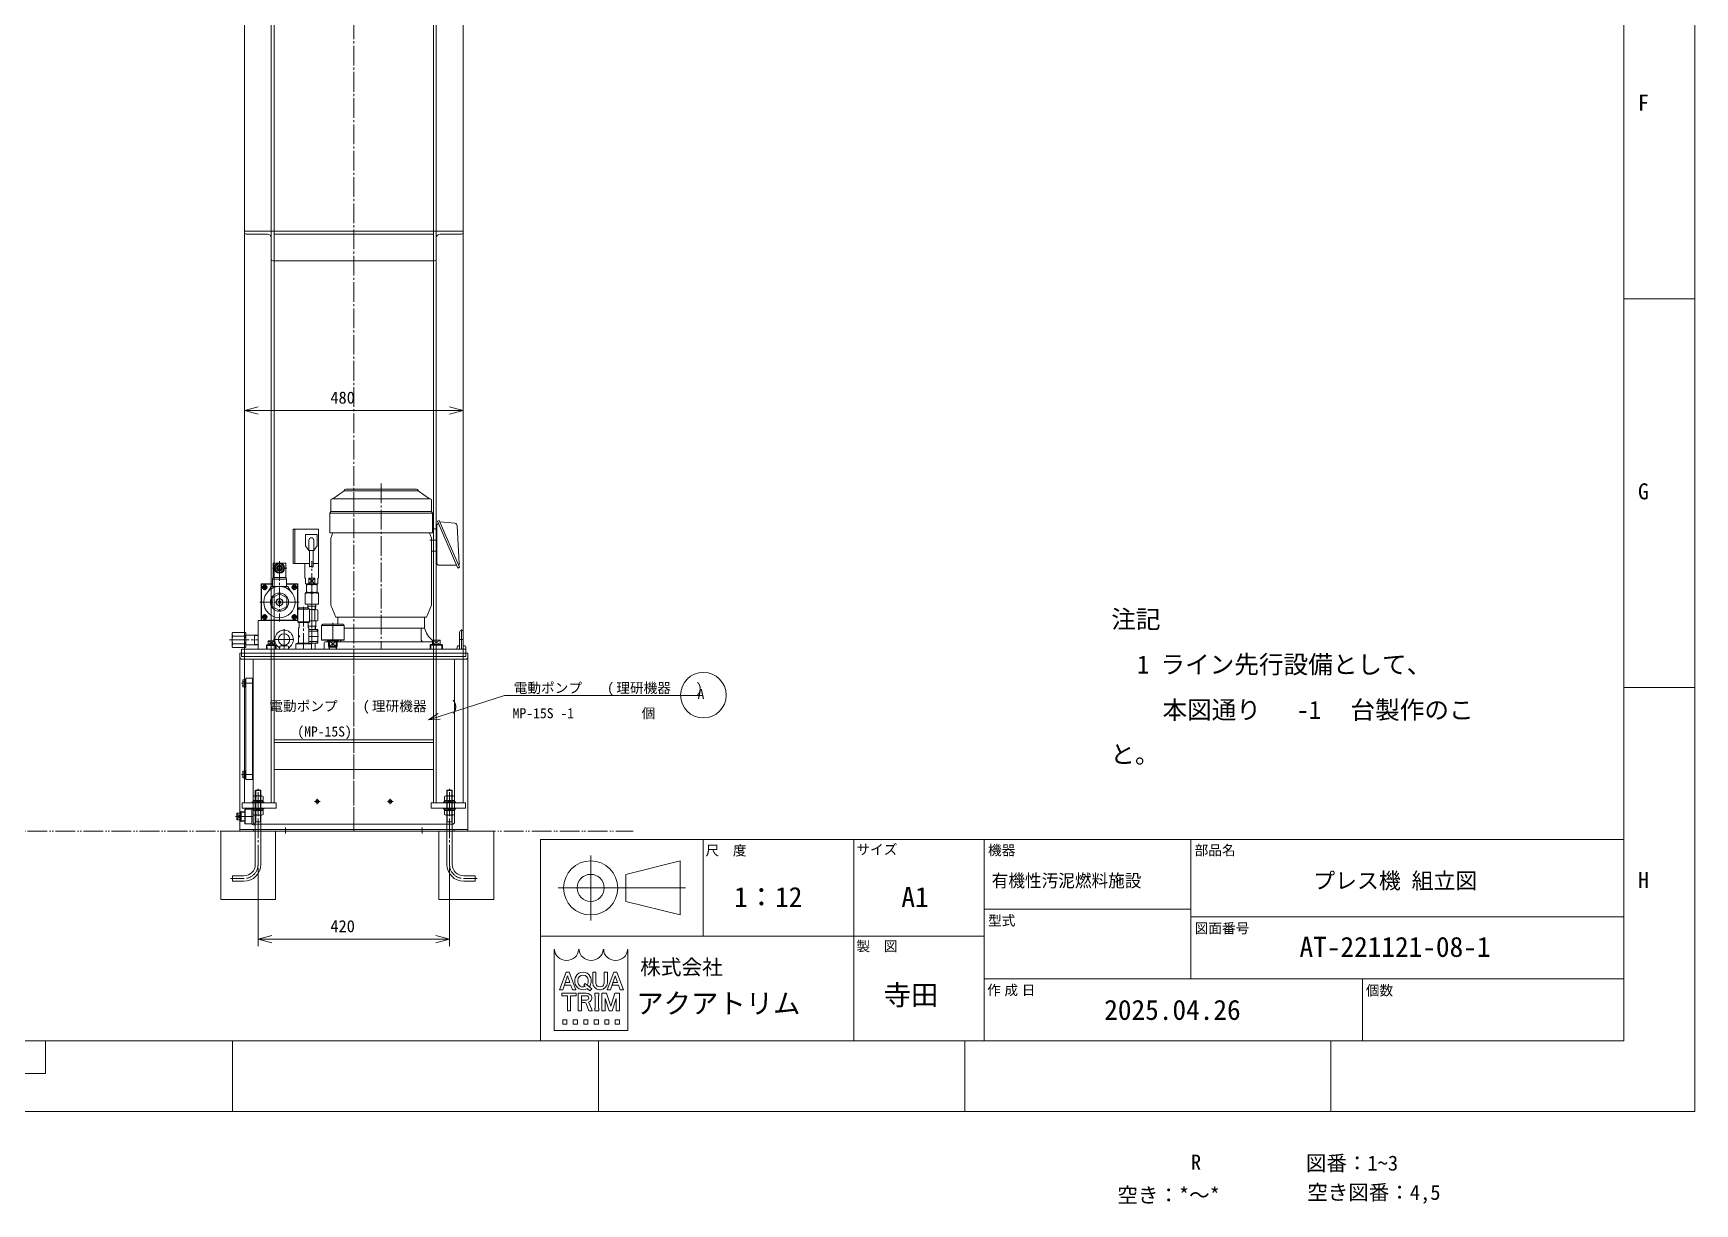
# Model space of a CAD drawing. Units: millimetres at full size. Extents: x -24503 to 24503, y -7436 to 7436.
# Drawn here: x -18209 to -14564, y 238 to 2804 of the extents above; entities that cross this region are included whole.
import ezdxf
from ezdxf.enums import TextEntityAlignment as Align

# ---------------------------------------------------------------- set-up
doc = ezdxf.new("R2010")
doc.units = ezdxf.units.MM
doc.header["$LTSCALE"] = 4.8
doc.header["$PDMODE"] = 32
doc.header["$PDSIZE"] = 2.4
doc.linetypes.add('CHAIN2', pattern=[12, 9, -1, 1, -1])
doc.linetypes.add('DOUBLE_CHAIN2', pattern=[12.8, 9, -1, 0.6, -0.6, 0.6, -1])
for name, color, linetype, lineweight in [('0-0_90_FRAME', 2, 'Continuous', 9), ('0-1_91_BLANK', 6, 'Continuous', 9), ('0-2_08_DIM', 3, 'Continuous', 9), ('0-3_06_PHANTOM', 7, 'DOUBLE_CHAIN2', 9), ('0-4_0', 2, 'Continuous', 9), ('0-6_05_CENTER', 2, 'CHAIN2', 9), ('0-7_04_HIDDEN', 7, 'Continuous', 9), ('0-8_10_DRAFT', 1, 'Continuous', 9)]:
    doc.layers.add(name, color=color, linetype=linetype, lineweight=lineweight)
doc.layers.add('0-9_07_TEXT', color=2, linetype='Continuous')
doc.styles.add('ＭＳ ゴシック', font='')
doc.styles.add('ＭＳ Ｐゴシック', font='')
doc.styles.get('ＭＳ ゴシック').set_extended_font_data('MS Gothic')
doc.styles.get('ＭＳ Ｐゴシック').set_extended_font_data('MS PGothic')

# ---------------------------------------------------------------- blocks, each defined once
blk = doc.blocks.new('A$C402B3D07_1_1')
at = {"layer": '0-7_04_HIDDEN'}
for p, q in [((0, 0), (-65, 0)), ((-65, -2), (-65, 0)), ((0, 0), (0, -65)), ((-61, -6), (-14.5, -6)), ((-6, -14.5), (-6, -61)), ((-2, -65), (0, -65))]:
    blk.add_line(p, q, dxfattribs=at)
for centre, radius, start, end in [((-61, -2), 4, 180, 270), ((-14.5, -14.5), 8.5, 0, 90), ((-2, -61), 4, 180, 270)]:
    blk.add_arc(centre, radius, start, end, dxfattribs=at)
blk = doc.blocks.new('A$C03AD2A29_1_1')
at = {"layer": '0-4_0', "color": 134}
for p, q in [((-181, 60), (-181, -1928)), ((-175, 54), (175, 54)), ((181, 60), (181, -1928)), ((-175, -681), (175, -681)), ((-175, -1796), (175, -1796))]:
    blk.add_line(p, q, dxfattribs=at)
for points in [[(-240, 60), (-175, 60), (-175, -1928), (-240, -1928)], [(-175, 60), (175, 60), (175, -5), (-175, -5)], [(240, 60), (175, 60), (175, -1928), (240, -1928)], [(-175, -675), (175, -675), (175, -740), (-175, -740)], [(-175, -1790), (175, -1790), (175, -1855), (-175, -1855)], [(-245, -1928), (-170, -1928), (-170, -1940), (-245, -1940)], [(245, -1928), (170, -1928), (170, -1940), (245, -1940)]]:
    blk.add_lwpolyline(points, close=True, dxfattribs=at)
at = {"layer": '0-6_05_CENTER'}
for p, q in [((0, 77.547), (0, -1965.337)), ((-75, 69.232), (-75, 44.557)), ((75, 69.232), (75, 44.557)), ((-210, -1917.989), (-210, -1950.455)), ((210, -1917.989), (210, -1950.455))]:
    blk.add_line(p, q, dxfattribs=at)
at = {"layer": '0-7_04_HIDDEN'}
for p in [(-175, 60), (-175, -675)]:
    blk.add_blockref('A$C402B3D07_1_1', p, dxfattribs=at)
at = {"layer": '0-7_04_HIDDEN', "xscale": -1}
for p in [(175, 60), (175, -675)]:
    blk.add_blockref('A$C402B3D07_1_1', p, dxfattribs=at)
blk = doc.blocks.new('M12Nza_1_1_1_1')
at = {"layer": '0-4_0', "color": 134}
for p, q in [((-10.95, 5), (-10.95, 13.533)), ((10.95, 5), (-10.95, 5)), ((-10.75, 2), (-10.75, 5)), ((-8.213, 15), (8.212, 15)), ((-5.475, 5), (-5.475, 13.533)), ((0, 2), (-3, 5)), ((0, 5), (3, 2)), ((5.475, 5), (5.475, 13.533)), ((10.75, 5), (10.75, 2)), ((10.95, 13.533), (10.95, 5))]:
    blk.add_line(p, q, dxfattribs=at)
at = {"layer": '0-4_0', "color": 134, "linetype": 'CHAIN2'}
blk.add_line((0, 0), (0, 15), dxfattribs=at)
at = {"layer": '0-4_0', "color": 134}
blk.add_lwpolyline([(-13, 2), (13, 2), (13, 0), (-13, 0)], close=True, dxfattribs=at)
for centre, radius, start, end in [((-8.213, 11.712), 3.288, 33.626, 146.374), ((0, 4.05), 10.95, 60, 120), ((8.212, 11.712), 3.288, 33.626, 146.374)]:
    blk.add_arc(centre, radius, start, end, dxfattribs=at)
at = {"layer": '0-8_10_DRAFT', "style": 'ＭＳ ゴシック', "width": 1.8}
blk.add_text('M12', height=1.1, dxfattribs=at).set_placement((0.31, 5.093), align=Align.BOTTOM_LEFT)
blk = doc.blocks.new('A$C12D4759A_1_1')
at = {"layer": '0-4_0', "color": 134}
for p, q in [((-6, -0.947), (-5.053, 0)), ((-5.053, 0), (5.053, 0)), ((-5.053, -70), (-5.053, 0)), ((5.053, -70), (5.053, 0)), ((-6, -163), (-6, -0.947)), ((6, -163), (6, -0.947)), ((-6, -70), (6, -70)), ((-5.053, -70), (-6, -71.64)), ((5.053, -70), (6, -71.64))]:
    blk.add_line(p, q, dxfattribs=at)
at = {"layer": '0-4_0', "color": 134, "linetype": 'CHAIN2'}
for p, q in [((0, -163), (0, 3)), ((31, -194), (60.516, -194))]:
    blk.add_line(p, q, dxfattribs=at)
at = {"layer": '0-4_0', "color": 134}
for points in [[(-6, -0.947), (6, -0.947), (5.053, 0)], [(31, -200), (56, -200), (56, -188), (31, -188)]]:
    blk.add_lwpolyline(points, dxfattribs=at)
for radius in [37, 25]:
    blk.add_arc((31, -163), radius, 180, 270, dxfattribs=at)
at = {"layer": '0-4_0', "color": 134, "linetype": 'CHAIN2'}
blk.add_arc((31, -163), 31, 180, 270, dxfattribs=at)
blk = doc.blocks.new('MP-15Sb_1_1')
at = {"layer": '0-4_0'}
for p, q in [((-45.993, 728.5), (-21, 746)), ((-21, 746.8), (-21, 746)), ((-21, 746), (141.008, 746)), ((-17.8, 750), (137.8, 750)), ((141, 746.8), (141, 746)), ((165.993, 728.5), (141, 746)), ((-50.7, 700.363), (-52.7, 697.363)), ((-52.7, 697.363), (172.7, 697.363)), ((-52.7, 697.363), (-52.7, 654)), ((-50.7, 700.363), (-50.7, 725.3)), ((170.7, 700.363), (-50.7, 700.363)), ((167.5, 728.5), (-47.5, 728.5)), ((170.7, 700.363), (170.7, 725.3)), ((170.7, 700.363), (172.7, 697.363)), ((172.7, 697.363), (172.7, 654)), ((-133.16, 586.903), (-133.16, 661.903)), ((-133.16, 661.903), (-77.16, 661.903)), ((-129.16, 586.903), (-129.16, 661.903)), ((-77.16, 586.903), (-77.16, 661.903)), ((179.753, 662.599), (172.7, 662.599)), ((181.753, 587.961), (181.753, 669.422)), ((186.916, 680.896), (183.291, 679.207)), ((183.291, 679.207), (228.148, 576.668)), ((231.774, 578.358), (186.916, 680.896)), ((221.373, 674.971), (188.454, 678.03)), ((226.809, 669.326), (231.367, 586.41)), ((-105.66, 650.16), (-105.66, 625.16)), ((-98.66, 615.16), (-105.66, 625.16)), ((-98.66, 637.66), (-98.66, 615.16)), ((-87.66, 637.66), (-87.66, 615.16)), ((-87.66, 615.16), (-80.66, 625.16)), ((172.7, 654), (-52.7, 654)), ((-50.541, 642.5), (-45.731, 654)), ((-50.541, 495.5), (-50.541, 642.5)), ((170.541, 642.5), (165.731, 654)), ((166.836, 637.999), (181.753, 637.999)), ((170.541, 495.5), (170.541, 642.5)), ((-176.75, 556), (-176.75, 586.7)), ((-175.75, 587.7), (-150.25, 587.7)), ((-163, 587.42), (-153.5, 581.935)), ((-149.25, 586.7), (-149.25, 556)), ((-96.91, 586.903), (-133.16, 586.903)), ((-107.16, 586.903), (-107.16, 554.403)), ((-98.66, 615.16), (-87.66, 615.16)), ((-96.91, 615.16), (-96.91, 579.624)), ((-89.41, 615.16), (-89.41, 579.527)), ((-89.41, 586.903), (-77.16, 586.903)), ((-77.16, 586.903), (-77.16, 554.403)), ((179.753, 613.399), (170.541, 613.399)), ((-178.5, 536.5), (-178.5, 552)), ((-178.5, 552), (-147.5, 552)), ((-178.25, 552), (-177.5, 556)), ((-178.201, 576.45), (-147.208, 576.45)), ((-177.5, 556), (-148.5, 556)), ((-163, 565.48), (-172.5, 570.965)), ((-163, 565.48), (-153.5, 570.965)), ((-153.5, 581.935), (-153.5, 570.965)), ((-148.5, 556), (-147.75, 552)), ((-147.5, 552), (-147.5, 536.5)), ((-98.698, 554.403), (-85.622, 542.403)), ((-85.622, 554.403), (-98.698, 542.403)), ((-98.698, 554.403), (-85.622, 554.403)), ((-98.698, 554.403), (-98.698, 542.403)), ((-85.622, 542.403), (-85.622, 554.403)), ((186.753, 582.961), (225.395, 582.961)), ((228.148, 576.668), (231.774, 578.358)), ((-178.5, 542), (-203, 542)), ((-202.5, 462.5), (-202.5, 541.5)), ((-202.5, 541.5), (-178.5, 541.5)), ((-201.5, 534.5), (-189.5, 534.5)), ((-195.5, 537.36), (-197.977, 535.93)), ((-197.977, 533.07), (-197.977, 535.93)), ((-195.5, 531.64), (-197.977, 533.07)), ((-195.5, 528.5), (-195.5, 540.5)), ((-195.5, 537.36), (-193.023, 535.93)), ((-186.5, 527.259), (-181, 536.5)), ((-181, 536.5), (-145, 536.5)), ((-163, 520.475), (-179, 511.238)), ((-179, 511.238), (-179, 492.762)), ((-163, 520.475), (-147, 511.238)), ((-123, 542), (-147.5, 542)), ((-147.5, 541.5), (-123.5, 541.5)), ((-147, 511.238), (-147, 492.762)), ((-145, 536.5), (-139.5, 527.259)), ((-136.5, 534.5), (-124.5, 534.5)), ((-130.5, 537.36), (-132.977, 535.93)), ((-132.977, 533.07), (-132.977, 535.93)), ((-130.5, 531.64), (-132.977, 533.07)), ((-130.5, 528.5), (-130.5, 540.5)), ((-130.5, 537.36), (-128.023, 535.93)), ((-123.5, 462.5), (-123.5, 541.5)), ((-123, 542), (-123, 462)), ((-78.66, 542.403), (-105.66, 542.403)), ((-103.66, 540.3), (-103.66, 523.3)), ((-80.66, 540.3), (-103.66, 540.3)), ((-80.66, 523.3), (-103.66, 523.3)), ((-101.364, 522.3), (-101.364, 523.3)), ((-99.66, 540.8), (-99.66, 542.403)), ((-92.16, 539.3), (-92.16, 524.3)), ((-84.66, 540.8), (-84.66, 542.403)), ((-84.66, 540.8), (-84.16, 540.3)), ((-82.956, 522.3), (-82.956, 523.3)), ((-80.66, 540.3), (-80.66, 523.3)), ((-195.5, 463.5), (-195.5, 475.5)), ((-163, 483.525), (-179, 492.762)), ((-163, 483.525), (-147, 492.762)), ((-130.5, 463.5), (-130.5, 475.5)), ((-122.5, 486.6), (-119.5, 489.6)), ((-122.5, 458.6), (-122.5, 486.6)), ((-122.5, 486.6), (-97.5, 486.6)), ((-119.5, 489.6), (-100.5, 489.6)), ((-99.874, 493.3), (-100.84, 494.972)), ((-100.614, 489.6), (-100.795, 495.362)), ((-100.5, 489.6), (-97.5, 486.6)), ((-99.735, 488.835), (-99.874, 493.3)), ((-84.446, 493.3), (-99.874, 493.3)), ((-97.5, 486.6), (-97.5, 458.6)), ((-97.5, 485.65), (-82.201, 485.65)), ((-85.52, 484.623), (-85.52, 461.677)), ((-83.829, 485.65), (-83.525, 495.362)), ((-78.881, 484.623), (-78.881, 461.677)), ((-50.541, 495.5), (-39.456, 469)), ((170.541, 495.5), (159.456, 469)), ((-123.5, 462.5), (-202.5, 462.5)), ((-201.5, 469.5), (-189.5, 469.5)), ((-195.5, 472.36), (-197.977, 470.93)), ((-197.977, 468.07), (-197.977, 470.93)), ((-195.5, 466.64), (-197.977, 468.07)), ((-195.5, 472.36), (-193.023, 470.93)), ((-136.5, 469.5), (-124.5, 469.5)), ((-130.5, 472.36), (-132.977, 470.93)), ((-132.977, 468.07), (-132.977, 470.93)), ((-130.5, 466.64), (-132.977, 468.07)), ((-130.5, 472.36), (-128.023, 470.93)), ((-121.5, 457.6), (-98.5, 457.6)), ((-120, 445.6), (-121, 445.6)), ((-121, 412), (-121, 445.6)), ((-120, 457.6), (-120, 445.6)), ((-100, 445.6), (-100, 457.6)), ((-99.858, 449.15), (-100, 449.395)), ((-99, 445.6), (-100, 445.6)), ((-99.748, 445.6), (-99.858, 449.15)), ((-84.462, 449.15), (-99.858, 449.15)), ((-99, 445.6), (-99, 412)), ((-99, 442), (-79.16, 442)), ((-80.16, 438.662), (-99, 438.662)), ((-97.5, 458.6), (-98.5, 457.6)), ((-82.201, 460.65), (-97.5, 460.65)), ((-84.685, 442), (-84.462, 449.15)), ((-84.462, 449.15), (-83.562, 450.708)), ((-83.829, 442), (-83.51, 452.207)), ((-83.51, 458.65), (-83.51, 452.207)), ((-79.16, 442), (-79.16, 412)), ((-71, 450.65), (-68, 453.65)), ((-71, 450.65), (-21, 450.65)), ((-71, 450.65), (-71, 419.65)), ((-24, 453.65), (-68, 453.65)), ((159.456, 469), (-39.456, 469)), ((-35, 469), (-35, 453.65)), ((-21, 450.65), (-24, 453.65)), ((-21, 419.65), (-21, 450.65)), ((155, 445), (-21, 445)), ((147.5, 442), (147.5, 421)), ((155, 469), (155, 445)), ((-266.84, 406.443), (-266.84, 431.557)), ((-265.545, 435.743), (-238.135, 435.743)), ((-265.545, 427.372), (-238.135, 427.372)), ((-265.545, 410.628), (-238.135, 410.628)), ((-265.545, 402.257), (-238.135, 402.257)), ((-236.84, 431.557), (-236.84, 406.443)), ((-234.84, 429.85), (-221.919, 429.85)), ((-234.84, 408.15), (-221.919, 408.15)), ((-210, 429.478), (-221.919, 429.85)), ((-210, 408.522), (-221.919, 408.15)), ((-217.84, 428.561), (-219.968, 429.789)), ((-217.84, 409.439), (-219.968, 408.211)), ((-217.84, 429.723), (-217.84, 408.277)), ((-210, 428.316), (-217.84, 428.561)), ((-210, 409.684), (-217.84, 409.439)), ((-190.269, 408.34), (-191.723, 406.841)), ((-191.723, 406.841), (-191.478, 399)), ((-191.723, 406.841), (-170.277, 406.841)), ((-190.597, 408.002), (-190.316, 399)), ((-174, 416.84), (-188, 408.34)), ((-188, 416.84), (-174, 408.34)), ((-188, 416.84), (-174, 416.84)), ((-188, 408.34), (-188, 416.84)), ((-174, 416.84), (-174, 408.34)), ((-171.403, 408.002), (-171.685, 399)), ((-170.277, 406.841), (-170.523, 399)), ((-163, 399), (-162.547, 404.174)), ((-160.935, 405.964), (-153, 407.5)), ((-160.555, 406), (-145.445, 406)), ((-145.065, 405.964), (-153, 407.5)), ((-143.453, 404.174), (-143, 399)), ((-77.281, 427), (-99, 427)), ((-80.16, 415.338), (-99, 415.338)), ((-79.16, 412), (-99, 412)), ((-92.5, 410.268), (-92.5, 399)), ((-85, 399), (-85, 412)), ((-79.16, 417.05), (-80.16, 415.338)), ((-80.16, 412), (-80.16, 415.338)), ((-71, 419.65), (-21, 419.65)), ((-71, 419.65), (-70, 418.65)), ((-70, 418.65), (-22, 418.65)), ((-65, 413), (-65, 399)), ((-55.5, 415), (-63, 415)), ((-58, 418.65), (-58, 416.65)), ((-58, 416.65), (-34, 416.65)), ((-55.5, 404.65), (-55.5, 416.65)), ((-55.5, 404.65), (-36.5, 404.65)), ((-54.508, 404.65), (-54.331, 399)), ((-53.603, 403.083), (-54.508, 404.65)), ((-53.603, 403.083), (-38.397, 403.083)), ((-53.475, 399), (-53.603, 403.083)), ((-38.669, 404.65), (-53.331, 416.65)), ((-53.331, 404.65), (-38.669, 416.65)), ((-53.331, 416.65), (-53.331, 404.65)), ((-38.669, 416.65), (-38.669, 404.65)), ((-38.525, 399), (-38.397, 403.083)), ((-38.397, 403.083), (-37.492, 404.65)), ((-37.492, 404.65), (-37.669, 399)), ((-36.5, 416.65), (-36.5, 404.65)), ((172.5, 415), (-36.5, 415)), ((-34, 416.65), (-34, 418.65)), ((-22, 418.65), (-21, 419.65)), ((168.968, 408.97), (167.515, 407.471)), ((167.515, 407.471), (167.779, 399)), ((194.485, 407.471), (167.515, 407.471)), ((168.64, 408.632), (168.941, 399)), ((168.968, 408.97), (193.032, 408.97)), ((189.5, 418.47), (172.5, 408.97)), ((189.5, 408.97), (172.5, 418.47)), ((172.5, 418.47), (189.5, 418.47)), ((172.5, 408.97), (172.5, 418.47)), ((189.5, 418.47), (189.5, 408.97)), ((193.032, 408.97), (194.485, 407.471)), ((193.36, 408.632), (193.058, 399)), ((194.485, 407.471), (194.22, 399)), ((226, 399), (226.453, 404.174)), ((228.065, 405.964), (232, 406.725)), ((228.445, 406), (232, 406)), ((232, 400.504), (232, 436.5)), ((240, 436.5), (240, 400.504)), ((243.935, 405.964), (240, 406.725)), ((240, 406), (243.555, 406)), ((245.547, 404.174), (246, 399)), ((-250.2, 0), (-250.2, 390)), ((250.2, 390), (-250.2, 390)), ((-246, 390), (-246, 399)), ((246, 399), (-246, 399)), ((245, 376.8), (-245, 376.8)), ((-143, 399), (-163, 399)), ((-115, 399), (-85, 399)), ((246, 399), (226, 399)), ((246, 390), (246, 399)), ((246, 390), (246, 383)), ((250.2, 0), (250.2, 390)), ((-250.2, 28.064), (-256.84, 39)), ((-250.2, 39), (-256.84, 39)), ((-256.84, 25), (-256.84, 39)), ((-250.2, 35.936), (-248.34, 39)), ((-250.2, 35.936), (-256.84, 25)), ((-250.2, 25), (-256.84, 25)), ((-250.2, 28.064), (-248.34, 25)), ((-250.2, 3.2), (250.2, 3.2)), ((-250.2, 0), (250.2, 0)), ((-220.2, 3.2), (-220.2, 0)), ((220.2, 3.2), (220.2, 0))]:
    blk.add_line(p, q, dxfattribs=at)
for points in [[(-105.66, 650.16), (-80.66, 650.16), (-80.66, 625.16)], [(-163, 587.42), (-172.5, 581.935), (-172.5, 570.965)], [(-107.16, 554.403), (-105.66, 554.403), (-105.66, 542.403)], [(-96.91, 579.624), (-96.828, 579.669), (-96.745, 579.714), (-96.663, 579.758), (-96.58, 579.802), (-96.498, 579.845), (-96.415, 579.888), (-96.333, 579.929), (-96.25, 579.968), (-96.167, 580.007), (-96.085, 580.043), (-96.002, 580.078), (-95.919, 580.111), (-95.836, 580.141), (-95.753, 580.169), (-95.67, 580.195), (-95.587, 580.217), (-95.503, 580.237), (-95.42, 580.253), (-95.336, 580.267), (-95.253, 580.276), (-95.169, 580.282), (-95.074, 580.284), (-94.978, 580.281), (-94.882, 580.273), (-94.787, 580.261), (-94.691, 580.245), (-94.595, 580.225), (-94.499, 580.202), (-94.403, 580.175), (-94.307, 580.145), (-94.211, 580.112), (-94.115, 580.076), (-94.019, 580.038), (-93.923, 579.998), (-93.827, 579.955), (-93.731, 579.911), (-93.635, 579.866), (-93.54, 579.819), (-93.445, 579.771)], [(-93.445, 579.771), (-93.35, 579.723), (-93.255, 579.673), (-93.16, 579.624), (-93.084, 579.584), (-93.008, 579.544), (-92.932, 579.504), (-92.856, 579.465), (-92.78, 579.426), (-92.704, 579.388), (-92.628, 579.351), (-92.553, 579.315), (-92.477, 579.28), (-92.402, 579.247), (-92.326, 579.215), (-92.251, 579.184), (-92.175, 579.156), (-92.099, 579.129), (-92.024, 579.105), (-91.948, 579.082), (-91.872, 579.063), (-91.796, 579.045), (-91.72, 579.031), (-91.643, 579.019), (-91.567, 579.011), (-91.466, 579.004), (-91.365, 579.003), (-91.264, 579.006), (-91.162, 579.015), (-91.061, 579.027), (-90.959, 579.044), (-90.856, 579.065), (-90.754, 579.09), (-90.651, 579.118), (-90.548, 579.149), (-90.445, 579.183), (-90.342, 579.22), (-90.239, 579.259), (-90.136, 579.3), (-90.032, 579.343)], [(-90.032, 579.343), (-89.929, 579.387), (-89.825, 579.433), (-89.721, 579.48), (-89.618, 579.527), (-89.514, 579.575), (-89.41, 579.624)], [(-77.16, 554.403), (-78.66, 554.403), (-78.66, 542.403)], [(-123, 462), (-203, 462), (-203, 542)], [(-193.023, 535.93), (-193.023, 533.07), (-195.5, 531.64)], [(-128.023, 535.93), (-128.023, 533.07), (-130.5, 531.64)], [(-84.66, 540.8), (-99.66, 540.8), (-100.16, 540.3)], [(-84.685, 485.65), (-84.446, 493.3), (-83.48, 494.972)], [(-122.5, 462), (-210, 462), (-210, 399)], [(-193.023, 470.93), (-193.023, 468.07), (-195.5, 466.64)], [(-128.023, 470.93), (-128.023, 468.07), (-130.5, 466.64)], [(-121.5, 457.6), (-122.5, 458.6), (-97.5, 458.6)], [(-79.16, 436.95), (-80.16, 438.662), (-80.16, 442)], [(-190.269, 408.34), (-171.731, 408.34), (-170.277, 406.841)], [(-127.5, 410.268), (-127.5, 399), (-92.5, 399)], [(-246, 390), (-246, 383), (246, 383)]]:
    blk.add_lwpolyline(points, dxfattribs=at)
for points in [[(-106.66, 522.3), (-106.66, 497.3), (-77.66, 497.3), (-77.66, 522.3)], [(-95.5, 412), (-124.5, 412), (-127.5, 410.268), (-92.5, 410.268)]]:
    blk.add_lwpolyline(points, close=True, dxfattribs=at)
for centre, radius in [((-163, 576.45), 11.25), ((-163, 576.45), 9.5), ((-163, 576.45), 6.5), ((-163, 576.45), 4.5), ((-195.5, 534.5), 5), ((-163, 502), 34.5), ((-163, 502), 20), ((-130.5, 534.5), 5), ((-195.5, 469.5), 5), ((-163, 502), 8), ((-163, 502), 7.25), ((-163, 502), 3.15), ((-130.5, 469.5), 5), ((-153, 420), 12.5), ((-80, 65), 4), ((-80, 65), 3.375), ((80, 65), 4), ((80, 65), 3.375)]:
    blk.add_circle(centre, radius, dxfattribs=at)
for centre, radius, start, end in [((-17.8, 746.8), 3.2, 90, 180), ((137.8, 746.8), 3.2, 0, 90), ((-47.5, 725.3), 3.2, 90, 180), ((64.315, 700.045), 2, 180, 182.57246), ((167.5, 725.3), 3.2, 0, 90), ((179.753, 664.599), 2, 270, 0), ((186.753, 669.422), 5, 104.99841, 180), ((220.818, 668.997), 6, 3.14682, 84.69045), ((-93.16, 637.66), 5.5, 0, 180), ((-175.75, 586.7), 1, 90, 180), ((-150.25, 586.7), 1, 0, 90), ((179.753, 611.399), 2, 0, 90), ((186.753, 587.961), 5, 180, 270), ((227.374, 586.171), 4, 306.62049, 3.42312), ((-99.41, 501.359), 20.941, 69.74384, 110.25616), ((-97.91, 523.269), 17.031, 70.26839, 109.73161), ((-97.91, 540.331), 17.031, 250.26839, 289.73161), ((-86.41, 523.269), 17.031, 70.26839, 109.73161), ((-86.41, 540.331), 17.031, 250.26839, 289.73161), ((-84.91, 501.359), 20.941, 69.74384, 110.25616), ((-99.41, 518.241), 20.941, 249.74384, 290.25616), ((-102.794, 495.3), 2, 1.79, 90), ((-92.16, 463.677), 21.973, 72.41205, 104.06527), ((-84.91, 518.241), 20.941, 249.74384, 290.25616), ((-82.201, 479.772), 5.878, 55.61575, 124.38425), ((-81.526, 495.3), 2, 90, 178.21), ((-153, 420), 20.5, 304.68099, 235.31901), ((-92.16, 482.623), 21.973, 255.93473, 287.58795), ((-82.201, 466.528), 5.878, 235.61575, 304.38425), ((-81.51, 458.65), 2, 90, 180), ((150.5, 442), 3, 90, 180), ((203.426, 457.446), 50, 194.4135, 231.79153), ((236, 436.5), 4, 0, 180), ((-259.428, 431.557), 7.412, 145.61575, 214.38425), ((-239.135, 419), 27.705, 162.41205, 197.58795), ((-259.428, 406.443), 7.412, 145.61575, 214.38425), ((-244.252, 431.557), 7.412, 325.61575, 34.38425), ((-264.545, 419), 27.705, 342.41205, 17.58795), ((-244.252, 406.443), 7.412, 325.61575, 34.38425), ((-234.84, 431.85), 2, 180, 270), ((-234.84, 406.15), 2, 90, 180), ((-166.941, 399.853), 4, 355, 55.31901), ((-160.555, 404), 2, 90, 175), ((-145.445, 404), 2, 5, 90), ((-139.059, 399.853), 4, 124.68099, 185), ((-63, 413), 2, 90, 180), ((-83.426, 457.446), 50, 301.90582, 303.95382), ((-33.5, 421), 6, 270, 336.94176), ((153.5, 421), 6, 180, 270), ((228.445, 404), 2, 90, 175), ((243.555, 404), 2, 5, 90), ((-245, 382), 5.2, 180, 270), ((-223, 374.8), 2, 0, 90), ((223, 374.8), 2, 90, 180), ((231, 400.504), 1, 270, 0), ((241, 400.504), 1, 180, 270), ((245, 382), 5.2, 270, 0)]:
    blk.add_arc(centre, radius, start, end, dxfattribs=at)
blk.add_point((-120, 427), dxfattribs=at)
at = {"layer": '0-6_05_CENTER'}
for p, q in [((60, 761.997), (60, 399)), ((-163, 592.007), (-163, 459.448)), ((-92.16, 522.3), (-92.16, 591.593)), ((-92.16, 522.3), (-92.16, 485.65)), ((-92.16, 521.005), (-92.16, 498.595)), ((-120.091, 502), (-206.153, 502)), ((-110, 491.925), (-110, 399)), ((-92.16, 488.614), (-92.16, 433.717)), ((-153, 442.865), (-153, 399)), ((-92.16, 410.007), (-92.16, 443.993)), ((-46, 456.336), (-46, 399)), ((236, 399), (236, 442.094)), ((-272.919, 419), (-210, 419)), ((-181, 399), (-181, 419.285)), ((-175.865, 420), (-130.135, 420)), ((181, 421.909), (181, 399)), ((230.862, 420), (240.944, 420)), ((0, 0), (0, 399)), ((-246.5, 324), (-221, 324)), ((-246.5, 124), (-221, 124)), ((-86, 65), (-74, 65)), ((-80, 59), (-80, 71)), ((74, 65), (86, 65)), ((80, 59), (80, 71)), ((-221, 32), (-259.285, 32)), ((-150, 7.658), (-150, -5.291)), ((150, 7.658), (150, -5.291))]:
    blk.add_line(p, q, dxfattribs=at)
at = {"layer": '0-7_04_HIDDEN', "color": 2}
for p, q in [((-221, 20.2), (-221, 374.8)), ((221, 20.2), (221, 374.8)), ((-243.5, 318.416), (-243.5, 329.584)), ((-243.148, 330.897), (-242.8, 331.5)), ((-242.8, 331.5), (-238, 331.5)), ((-238, 315.5), (-238, 332.5)), ((-238, 332.5), (-237, 332.5)), ((-237, 113), (-237, 335)), ((-237, 335), (-222, 335)), ((-237, 332.5), (-237, 315.5)), ((-222, 335), (-222, 113)), ((-222, 332.5), (-221, 332.5)), ((-222, 315.5), (-222, 332.5)), ((-242.8, 327.8), (-238, 327.8)), ((-242.8, 320.2), (-238, 320.2)), ((-237, 315.5), (-238, 315.5)), ((-221, 315.5), (-222, 315.5)), ((-243.5, 118.416), (-243.5, 129.584)), ((-243.148, 130.897), (-242.8, 131.5)), ((-242.8, 116.5), (-243.148, 117.103)), ((-242.8, 131.5), (-238, 131.5)), ((-242.8, 127.8), (-238, 127.8)), ((-242.8, 120.2), (-238, 120.2)), ((-238, 116.5), (-242.8, 116.5)), ((-238, 115.5), (-238, 132.5)), ((-238, 132.5), (-237, 132.5)), ((-238, 131.5), (-238, 116.5)), ((-237, 115.5), (-238, 115.5)), ((-237, 132.5), (-237, 115.5)), ((-222, 113), (-237, 113)), ((-221, 132.5), (-222, 132.5)), ((-222, 132.5), (-222, 115.5)), ((-222, 115.5), (-221, 115.5)), ((-250.2, 39), (-248.34, 39)), ((-248.002, 41.597), (-239, 41.315)), ((-246.841, 42.723), (-239, 42.477)), ((-246.841, 21.277), (-246.841, 42.723)), ((-238, 48), (-239, 47)), ((-239, 17), (-239, 47)), ((-224, 48), (-238, 48)), ((-238, 48), (-238, 16)), ((-224, 48), (-221, 51)), ((-224, 48), (-224, 16)), ((-250.2, 25), (-248.34, 25)), ((-248.34, 22.731), (-246.841, 21.277)), ((-248.002, 22.403), (-239, 22.684)), ((-246.841, 21.277), (-239, 21.522)), ((-239, 17), (-238, 16)), ((-224, 16), (-238, 16)), ((215.8, 15), (-215.8, 15))]:
    blk.add_line(p, q, dxfattribs=at)
for points in [[(-238, 331.5), (-238, 316.5), (-242.8, 316.5), (-243.148, 317.103)], [(-248.34, 22.731), (-248.34, 41.269), (-246.841, 42.723)]]:
    blk.add_lwpolyline(points, dxfattribs=at)
for centre, radius, start, end in [((-240.876, 329.584), 2.624, 150.00001, 222.83938), ((-232.836, 324), 10.664, 159.12505, 200.87495), ((-240.876, 318.416), 2.624, 137.16062, 209.99999), ((-240.876, 129.584), 2.624, 150.00001, 222.83938), ((-232.836, 124), 10.664, 159.12505, 200.87495), ((-240.876, 118.416), 2.624, 137.16062, 209.99999), ((-219.419, 19.442), 5.73, 216.92375, 309.17034), ((-215.8, 20.2), 5.2, 180, 270), ((215.8, 20.2), 5.2, 270, 0)]:
    blk.add_arc(centre, radius, start, end, dxfattribs=at)
blk = doc.blocks.new('_Open30')
at = {"layer": '0-2_08_DIM'}
blk.add_line((0, 0), (-1, 0), dxfattribs=at)
blk.add_lwpolyline([(-1, 0.26795), (0, 0), (-1, -0.26795)], dxfattribs=at)
blk = doc.blocks.new('AM_BALLOON1')
at = {"layer": '0-2_08_DIM'}
blk.add_circle((0, 0), 5, dxfattribs=at)

msp = doc.modelspace()

# ---------------------------------------------------------------- linework, layer by layer
at = {"layer": '0-0_90_FRAME'}
for p, q in [((-14564.358, 2221.723), (-14719.902, 2221.723)), ((-14564.358, 1369.756), (-14719.902, 1369.756)), ((-17047.365, 707.154), (-17036.588, 737.42)), ((-17039.774, 745.578), (-17033.402, 745.578)), ((-17031.498, 723.125), (-17036.588, 737.42)), ((-17018.913, 707.339), (-17033.402, 745.578)), ((-16981.65, 722.671), (-16981.65, 745.578)), ((-16974.734, 745.578), (-16981.65, 745.578)), ((-16974.734, 724.061), (-16974.734, 745.578)), ((-16949.374, 722.671), (-16949.374, 745.578)), ((-16942.865, 707.154), (-16932.088, 737.42)), ((-16935.274, 745.578), (-16928.902, 745.578)), ((-16926.998, 723.125), (-16932.088, 737.42)), ((-16914.413, 707.339), (-16928.902, 745.578)), ((-17054.263, 707.154), (-17054.263, 707.339)), ((-17054.263, 707.154), (-17047.365, 707.154)), ((-17049.278, 699.47), (-17017.77, 699.47)), ((-17049.278, 699.47), (-17049.278, 694.09)), ((-17049.278, 694.09), (-17037.751, 694.09)), ((-17043.604, 717.284), (-17041.525, 723.125)), ((-17043.604, 717.284), (-17029.418, 717.284)), ((-17041.525, 723.125), (-17031.498, 723.125)), ((-17036.982, 661.046), (-17036.982, 693.322)), ((-17030.066, 661.046), (-17030.066, 693.322)), ((-17029.298, 694.09), (-17017.77, 694.09)), ((-17020.552, 728.672), (-17020.552, 724.061)), ((-17018.913, 707.154), (-17018.913, 707.339)), ((-17017.77, 699.47), (-17017.77, 694.09)), ((-17014.148, 728.22), (-17014.148, 724.531)), ((-17013.39, 699.47), (-17013.39, 661.046)), ((-17013.39, 699.47), (-16995.715, 699.47)), ((-17006.474, 694.09), (-16994.793, 694.09)), ((-17001.388, 717.341), (-16997.984, 720.956)), ((-17001.388, 717.341), (-16998.25, 714.287)), ((-16997.984, 720.956), (-16983.751, 709.228)), ((-16993.881, 717.757), (-16988.929, 713.677)), ((-16993.541, 709.705), (-16988.198, 704.505)), ((-16991.607, 728.22), (-16991.607, 724.531)), ((-16988.198, 704.505), (-16983.751, 709.228)), ((-16985.202, 728.672), (-16985.202, 724.061)), ((-16976.714, 699.47), (-16968.261, 699.47)), ((-16976.714, 699.47), (-16976.714, 694.09)), ((-16975.946, 667.194), (-16975.946, 693.322)), ((-16969.029, 667.194), (-16969.029, 693.322)), ((-16968.261, 699.47), (-16968.261, 694.09)), ((-16964.359, 707.154), (-16966.665, 707.154)), ((-16961.337, 699.47), (-16951.301, 699.47)), ((-16942.125, 671.563), (-16951.301, 699.47)), ((-16949.763, 707.154), (-16949.763, 707.339)), ((-16949.763, 707.154), (-16942.865, 707.154)), ((-16942.125, 671.563), (-16932.949, 699.47)), ((-16939.104, 717.284), (-16937.025, 723.125)), ((-16939.104, 717.284), (-16924.918, 717.284)), ((-16937.025, 723.125), (-16926.998, 723.125)), ((-16922.907, 699.47), (-16932.949, 699.47)), ((-16914.413, 707.154), (-16914.413, 707.339)), ((-17036.982, 661.046), (-17030.066, 661.046)), ((-17006.243, 679.254), (-17006.243, 684.634)), ((-17006.243, 684.634), (-16994.793, 684.634)), ((-17006.243, 679.254), (-16998.697, 679.254)), ((-16995.846, 677.328), (-16989.996, 661.046)), ((-16989.996, 661.046), (-16982.542, 661.046)), ((-16989.163, 677.568), (-16982.542, 661.353)), ((-16982.542, 661.353), (-16982.542, 661.046)), ((-16976.714, 661.046), (-16976.714, 666.425)), ((-16945.583, 661.046), (-16954.427, 687.942)), ((-16945.583, 661.046), (-16938.667, 661.046)), ((-16938.667, 661.046), (-16929.823, 687.942)), ((-17047.353, 640.923), (-17047.353, 631.701)), ((-17024.299, 640.923), (-17024.299, 631.701)), ((-17001.245, 640.923), (-17001.245, 631.701)), ((-16978.19, 640.923), (-16978.19, 631.701)), ((-16955.136, 640.923), (-16955.136, 631.701)), ((-16922.86, 640.923), (-16922.86, 631.701)), ((-17771.858, 440.485), (-17771.858, 595.333)), ((-16968.657, 440.485), (-16968.657, 595.333)), ((-16165.456, 440.485), (-16165.456, 595.333)), ((-15362.255, 440.485), (-15362.255, 595.333))]:
    msp.add_line(p, q, dxfattribs=at)
at = {"layer": '0-0_90_FRAME', "color": 134}
for p, q in [((-16739.502, 824.447), (-16739.502, 1036.59)), ((-16408.559, 595.333), (-16408.559, 1036.59)), ((-16122.616, 595.333), (-16122.616, 1036.59)), ((-15669.473, 1036.59), (-15669.473, 731.104)), ((-16986.012, 859.239), (-16986.012, 1001.799)), ((-17057.292, 930.519), (-16778.112, 930.519)), ((-16122.616, 883.847), (-15669.473, 883.847)), ((-15669.473, 866.876), (-14719.902, 866.876)), ((-16122.616, 824.447), (-17095.902, 824.447)), ((-16122.616, 731.104), (-14719.902, 731.104)), ((-15292.987, 731.104), (-15292.987, 595.333))]:
    msp.add_line(p, q, dxfattribs=at)
at = {"layer": '0-0_90_FRAME', "color": 6}
for p, q in [((-18181.774, 523.544), (-18181.774, 595.333)), ((-20574.745, 523.544), (-18181.774, 523.544))]:
    msp.add_line(p, q, dxfattribs=at)
msp.add_lwpolyline([(-24036.618, 595.333), (-14719.902, 595.333), (-14719.902, 7255.98), (-24036.618, 7255.98)], close=True, dxfattribs=at)
at = {"layer": '0-0_90_FRAME', "color": 134}
for points in [[(-17095.902, 595.333), (-14719.902, 595.333), (-14719.902, 1036.59), (-17095.902, 1036.59)], [(-16908.792, 960.219), (-16789.992, 989.919), (-16789.992, 871.119), (-16908.792, 900.819)]]:
    msp.add_lwpolyline(points, close=True, dxfattribs=at)
at = {"layer": '0-0_90_FRAME'}
for points in [[(-16904.417, 795.386), (-16904.417, 617.868), (-17065.797, 617.868), (-17065.797, 795.386)], [(-17054.263, 707.154), (-17054.263, 707.339), (-17039.774, 745.578)], [(-16956.29, 724.061), (-16956.29, 745.578), (-16949.374, 745.578)], [(-16949.763, 707.154), (-16949.763, 707.339), (-16935.274, 745.578)], [(-17018.913, 707.154), (-17025.811, 707.154), (-17029.418, 717.284)], [(-17013.39, 661.046), (-17006.474, 661.046), (-17006.474, 694.09)], [(-16961.337, 699.47), (-16961.337, 661.046), (-16954.421, 661.046), (-16954.427, 687.942)], [(-16929.823, 687.942), (-16929.823, 661.046), (-16922.907, 661.046), (-16922.907, 699.47)], [(-16914.413, 707.154), (-16921.311, 707.154), (-16924.918, 717.284)], [(-16976.714, 661.046), (-16968.261, 661.046), (-16968.261, 666.425)], [(-17047.353, 640.923), (-17038.132, 640.923), (-17038.132, 631.701), (-17047.353, 631.701)], [(-17024.299, 640.923), (-17015.077, 640.923), (-17015.077, 631.701), (-17024.299, 631.701)], [(-17001.245, 640.923), (-16992.023, 640.923), (-16992.023, 631.701), (-17001.245, 631.701)], [(-16978.19, 640.923), (-16968.969, 640.923), (-16968.969, 631.701), (-16978.19, 631.701)], [(-16955.136, 640.923), (-16945.914, 640.923), (-16945.914, 631.701), (-16955.136, 631.701)], [(-16922.86, 640.923), (-16932.082, 640.923), (-16932.082, 631.701), (-16922.86, 631.701)]]:
    msp.add_lwpolyline(points, dxfattribs=at)
at = {"layer": '0-0_90_FRAME', "color": 134}
for radius in [59.4, 29.7]:
    msp.add_circle((-16986.012, 930.519), radius, dxfattribs=at)
at = {"layer": '0-0_90_FRAME'}
for centre, radius, start, end in [((-17065.797, 794.618), 0.768, 0, 90), ((-17012.003, 794.618), 0.768, 0, 180), ((-17012.003, 794.618), 0.768, 0, 90), ((-16958.21, 794.618), 0.768, 0, 180), ((-16904.417, 794.618), 0.768, 90, 180), ((-17037.751, 693.322), 0.768, 0, 90), ((-17029.298, 693.322), 0.768, 90, 180), ((-16994.958, 689.362), 4.731, 271.99706, 88.00294), ((-16965.404, 723.366), 16.26, 182.45003, 265.55526), ((-16976.714, 693.322), 0.768, 0, 90), ((-16961.015, 723.882), 13.72, 179.25279, 218.96457), ((-16965.512, 726.459), 12.792, 241.15773, 298.84227), ((-16968.261, 693.322), 0.768, 90, 180), ((-16965.619, 723.366), 16.26, 274.44474, 357.54997), ((-16970.009, 723.882), 13.72, 321.03543, 0.74721), ((-16998.697, 676.18), 3.074, 21.9283, 90), ((-16993.813, 675.664), 5.024, 22.27295, 58.55311), ((-16976.714, 667.194), 0.768, 270, 0), ((-16968.261, 667.194), 0.768, 180, 270)]:
    msp.add_arc(centre, radius, start, end, dxfattribs=at)
for centre, major_axis, ratio, start_param, end_param in [((-17038.9, 794.618), (-26.128, 0), 0.882353, 6.28318531, 9.42477796), ((-16985.107, 794.618), (-26.128, 0), 0.882353, 6.28318531, 9.42477796), ((-16931.313, 794.618), (-26.128, 0), 0.882353, 6.28318531, 9.42477796), ((-17002.877, 728.672), (-17.675, 0), 0.956522, 3.14159265, 6.28318531), ((-17002.877, 728.22), (11.27, 0), 0.994718, 6.28318531, 9.42477796), ((-17002.877, 724.061), (-17.675, 0), 0.956522, 6.28318531, 8.41045586), ((-17002.877, 724.513), (11.27, 0), 0.995036, 3.14159265, 5.13549259), ((-16995.715, 689.362), (-12.405, 0), 0.81482, 1.94406945, 4.71238898), ((-17002.877, 724.513), (11.27, 0), 0.995036, 5.63666712, 6.28318531), ((-17002.877, 724.061), (-17.675, 0), 0.956522, 2.48020459, 3.14159265)]:
    msp.add_ellipse(centre, major_axis=major_axis, ratio=ratio, start_param=start_param, end_param=end_param, dxfattribs=at)
at = {"layer": '0-1_91_BLANK'}
msp.add_lwpolyline([(-24502.769, 440.485), (-14564.358, 440.485), (-14564.358, 7435.523), (-24502.769, 7435.523)], close=True, dxfattribs=at)
at = {"layer": '0-2_08_DIM', "color": 4}
for p, q in [((-17745.595, 1980.201), (-17745.595, 1961.828)), ((-17715.595, 1976.828), (-17295.595, 1976.828)), ((-17265.595, 1980.201), (-17265.595, 1961.828)), ((-17715.595, 974.521), (-17715.595, 803.01)), ((-17295.595, 974.521), (-17295.595, 803.01)), ((-17685.595, 818.01), (-17325.595, 818.01))]:
    msp.add_line(p, q, dxfattribs=at)
at = {"layer": '0-2_08_DIM', "color": 2}
msp.add_line((-17171.469, 1352.501), (-16741.133, 1352.501), dxfattribs=at)
msp.add_lwpolyline([(-17318.28, 1306.516), (-17175.069, 1352.501), (-17171.469, 1352.501)], dxfattribs=at)
at = {"layer": '0-3_06_PHANTOM'}
msp.add_line((-22644.76, 1055.021), (-16892.545, 1055.021), dxfattribs=at)
at = {"layer": '0-4_0', "color": 3}
for points in [[(-17797.453, 1055.021), (-17677.453, 1055.021), (-17677.453, 905.021), (-17797.453, 905.021)], [(-17198.736, 1055.021), (-17318.736, 1055.021), (-17318.736, 905.021), (-17198.736, 905.021)]]:
    msp.add_lwpolyline(points, close=True, dxfattribs=at)

# ---------------------------------------------------------------- block references
at = {"layer": '0-2_08_DIM'}
for p, xscale, yscale, rotation in [((-17745.595, 1976.828), 30, 30, 180), ((-17342.083, 1298.873), 25, 25, 197.80163), ((-17715.595, 818.01), 30, 30, 180)]:
    msp.add_blockref('_Open30', p, dxfattribs=dict(at, xscale=xscale, yscale=yscale, rotation=rotation))
for name, p, xscale, yscale in [('_Open30', (-17265.595, 1976.828), 30, 30), ('AM_BALLOON1', (-16738.775, 1353.073), 10, 10), ('_Open30', (-17295.595, 818.01), 30, 30)]:
    msp.add_blockref(name, p, dxfattribs=dict(at, xscale=xscale, yscale=yscale))
at = {"layer": '0-4_0'}
for name, p in [('A$C03AD2A29_1_1', (-17505.595, 3045.021)), ('MP-15Sb_1_1', (-17505.595, 1055.021)), ('M12Nza_1_1_1_1', (-17715.595, 1117.021)), ('M12Nza_1_1_1_1', (-17295.595, 1117.021)), ('A$C12D4759A_1_1', (-17295.595, 1145.021))]:
    msp.add_blockref(name, p, dxfattribs=at)
at = {"layer": '0-4_0', "xscale": -1}
msp.add_blockref('A$C12D4759A_1_1', (-17715.595, 1145.021), dxfattribs=at)
at = {"layer": '0-4_0', "rotation": 180}
for p in [(-17715.595, 1105.021), (-17295.595, 1105.021)]:
    msp.add_blockref('M12Nza_1_1_1_1', p, dxfattribs=at)

# ---------------------------------------------------------------- texts
at = {"layer": '0-0_90_FRAME', "color": 134}
for s, height, style, p in [('F', 35.19, 'ＭＳ ゴシック', (-14688.98, 2623.706)), ('G', 35.19, 'ＭＳ ゴシック', (-14688.98, 1771.74)), ('尺\u3000度', 21.99, 'ＭＳ Ｐゴシック', (-16734.119, 995.019)), ('サイズ', 21.99, 'ＭＳ Ｐゴシック', (-16403.176, 997.257)), ('機器', 21.99, 'ＭＳ Ｐゴシック', (-16114.461, 995.515)), ('部品名', 21.99, 'ＭＳ Ｐゴシック', (-15661.318, 995.515)), ('プレス機 組立図', 35.19, 'ＭＳ ゴシック', (-15401.219, 918.141)), ('H', 35.19, 'ＭＳ ゴシック', (-14688.98, 919.773)), ('1：12', 43.99, 'ＭＳ ゴシック', (-16671.492, 875.366)), ('A1', 43.99, 'ＭＳ ゴシック', (-16304.572, 875.366)), ('型式', 21.99, 'ＭＳ Ｐゴシック', (-16114.461, 841.272)), ('図面番号', 21.99, 'ＭＳ Ｐゴシック', (-15661.318, 824.301)), ('製\u3000図', 21.99, 'ＭＳ Ｐゴシック', (-16403.176, 785.114)), ('AT-221121-08-1', 43.99, 'ＭＳ ゴシック', (-15431.319, 766.028)), ('寺田', 43.99, 'ＭＳ ゴシック', (-16343.557, 660.198)), ('作 成 日', 21.99, 'ＭＳ Ｐゴシック', (-16116.531, 688.889)), ('個数', 21.99, 'ＭＳ Ｐゴシック', (-15285.863, 688.059)), ('2025.04.26', 43.99, 'ＭＳ ゴシック', (-15859.602, 627.923))]:
    msp.add_text(s, height=height, dxfattribs=dict(at, style=style)).set_placement(p, align=Align.BOTTOM_LEFT)
at = {"layer": '0-0_90_FRAME', "color": 134, "style": 'ＭＳ ゴシック', "width": 0.95}
msp.add_text('有機性汚泥燃料施設', height=28.15, dxfattribs=at).set_placement((-16106.352, 923.866), align=Align.BOTTOM_LEFT)
at = {"layer": '0-0_90_FRAME', "style": 'ＭＳ ゴシック'}
for s, height, p in [('株式会社', 33.26, (-16877.603, 730.14)), ('アクアトリム', 43.99, (-16885.958, 642.027))]:
    msp.add_text(s, height=height, dxfattribs=at).set_placement(p, align=Align.BOTTOM_LEFT)
at = {"layer": '0-2_08_DIM', "color": 4, "style": 'ＭＳ ゴシック'}
for s, p in [('480', (-17557.023, 1984.328)), ('420', (-17557.023, 825.51))]:
    msp.add_text(s, height=26.39, dxfattribs=at).set_placement(p, align=Align.BOTTOM_LEFT)
at = {"layer": '0-2_08_DIM', "color": 2}
for s, style, p in [('電動ポンプ', 'ＭＳ Ｐゴシック', (-17154.889, 1351.361)), ('(', 'ＭＳ ゴシック', (-16949.899, 1351.361)), ('理研機器', 'ＭＳ Ｐゴシック', (-16929.899, 1351.361)), (')', 'ＭＳ ゴシック', (-16755.419, 1351.361)), ('MP-15S -1', 'ＭＳ ゴシック', (-17157.183, 1295.931)), ('個', 'ＭＳ Ｐゴシック', (-16874.326, 1295.931))]:
    msp.add_text(s, height=21.99, dxfattribs=dict(at, style=style)).set_placement(p, align=Align.BOTTOM_LEFT)
at = {"layer": '0-2_08_DIM'}
for s, height, style, p in [('電動ポンプ', 21.99, 'ＭＳ Ｐゴシック', (-17690.954, 1311.488)), ('(', 21.99, 'ＭＳ ゴシック', (-17485.964, 1311.488)), ('理研機器', 21.99, 'ＭＳ Ｐゴシック', (-17465.964, 1311.488)), (')', 21.99, 'ＭＳ ゴシック', (-17291.484, 1311.488)), ('(MP-15S)', 21.99, 'ＭＳ ゴシック', (-17629.574, 1255.774)), ('R', 32.99, 'ＭＳ ゴシック', (-15669.659, 302.837)), ('図番：1~3', 32.99, 'ＭＳ ゴシック', (-15417.31, 300.804)), ('空き：*～*', 32.99, 'ＭＳ ゴシック', (-15830.798, 230.597)), ('空き図番：4,5', 32.99, 'ＭＳ ゴシック', (-15414.361, 236.629))]:
    msp.add_text(s, height=height, dxfattribs=dict(at, style=style)).set_placement(p, align=Align.BOTTOM_LEFT)
at = {"layer": '0-4_0', "color": 134, "style": 'ＭＳ ゴシック'}
msp.add_text('A', height=21.99, dxfattribs=at).set_placement((-16751.632, 1338.073), align=Align.BOTTOM_LEFT)
at = {"layer": '0-9_07_TEXT', "color": 3}
for s, style, p in [('注記', 'ＭＳ Ｐゴシック', (-15844.217, 1487.856)), ('1', 'ＭＳ ゴシック', (-15787.733, 1388.676)), ('ライン先行設備として、', 'ＭＳ Ｐゴシック', (-15736.305, 1388.676)), ('本図通り', 'ＭＳ Ｐゴシック', (-15731.897, 1289.172)), ('-1', 'ＭＳ ゴシック', (-15437.759, 1289.172)), ('台製作のこ', 'ＭＳ Ｐゴシック', (-15319.474, 1289.172)), ('と。', 'ＭＳ Ｐゴシック', (-15846.323, 1191.828))]:
    msp.add_text(s, height=39.59, dxfattribs=dict(at, style=style)).set_placement(p, align=Align.BOTTOM_LEFT)

doc.saveas('drawing.dxf')
